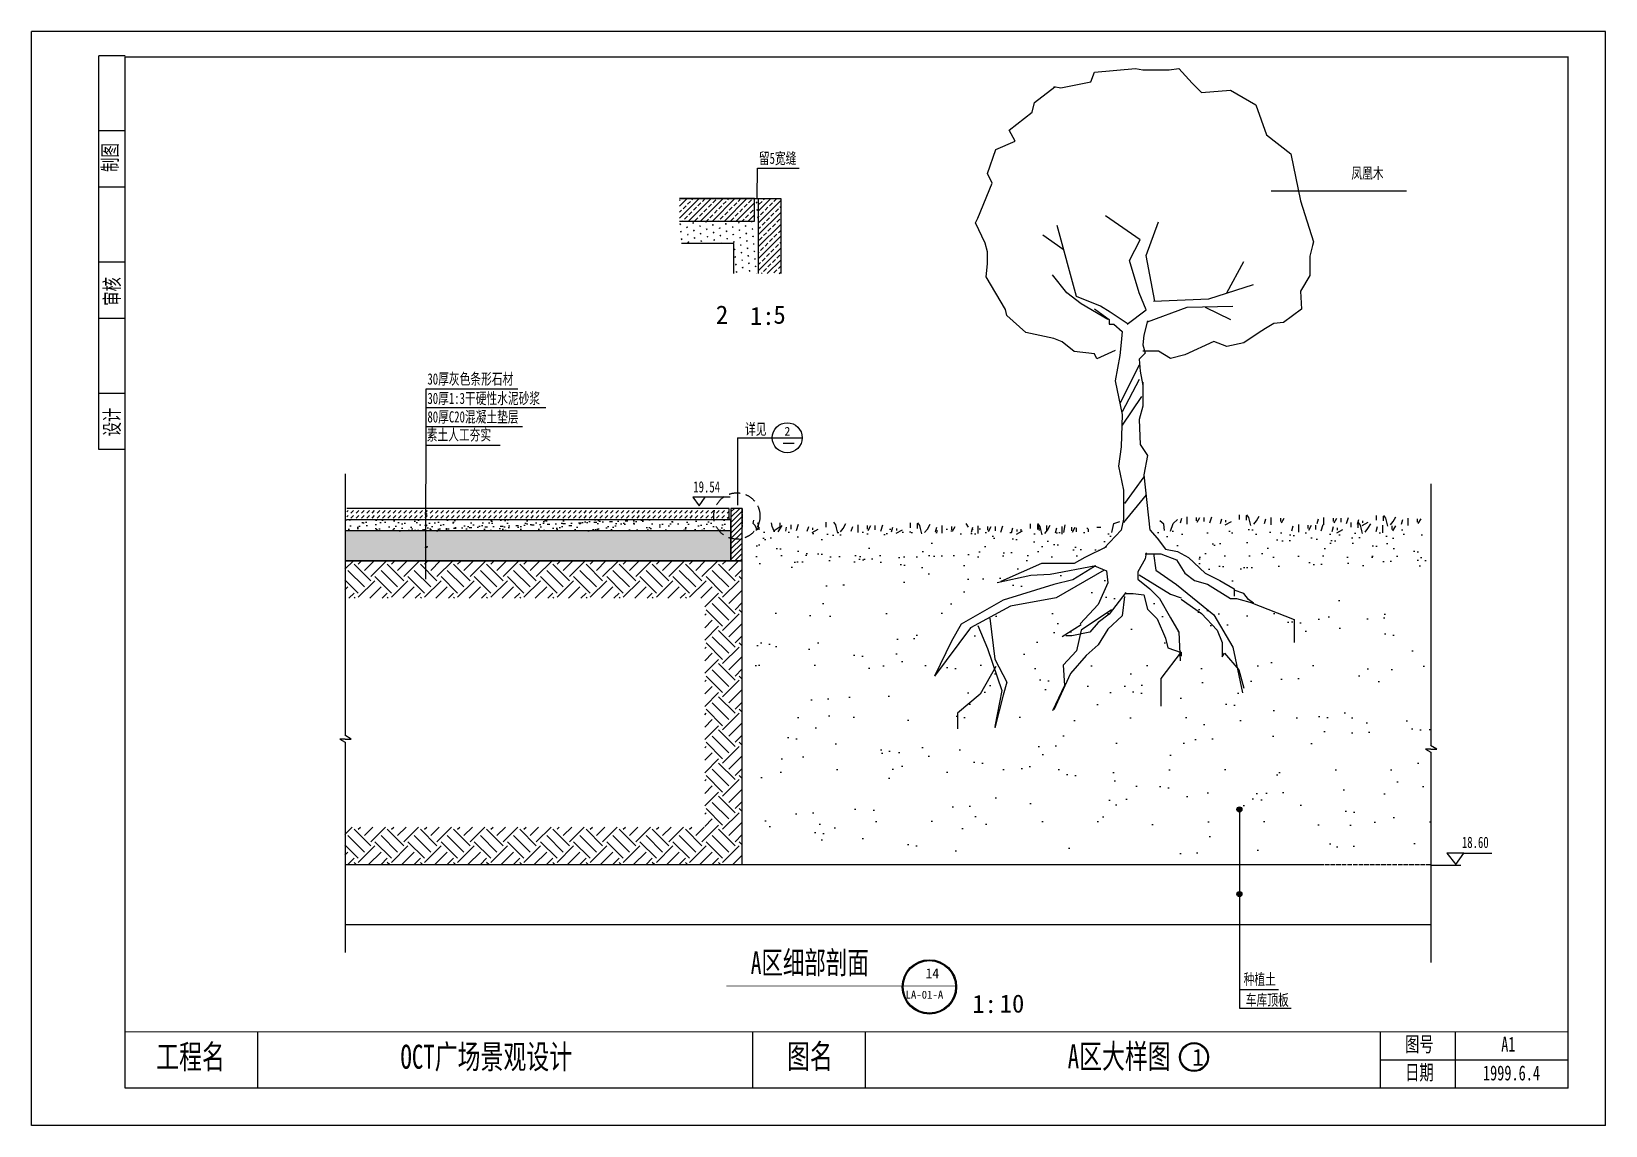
# Model space of a CAD drawing. Extents: x -4529 to -329, y -1110 to 1807.
import ezdxf

# ---------------------------------------------------------------- set-up
doc = ezdxf.new("R2010")
doc.units = 0
doc.header["$MEASUREMENT"] = 0
doc.linetypes.add('ACAD_ISO02W100', pattern=[15, 12, -3])
doc.linetypes.add('DASHED', pattern=[0.75, 0.5, -0.25])
doc.layers.get('0').update_dxf_attribs({"color": 40, "linetype": 'CONTINUOUS'})
for name, color, linetype in [('HATCH', 142, 'CONTINUOUS'), ('LEVEL', 2, 'CONTINUOUS'), ('STAIR', 140, 'CONTINUOUS'), ('TEXT', 41, 'CONTINUOUS'), ('TK', 1, 'CONTINUOUS'), ('TREE', 3, 'CONTINUOUS')]:
    doc.layers.add(name, color=color, linetype=linetype)
doc.styles.get("Standard").update_dxf_attribs({"font": 'simkai.ttf'})
doc.styles.add('STYLE1', font='simsun.ttf', dxfattribs={"width": 0.7})
doc.styles.add('XREF1$0$STYLE3', font='simsun.ttf', dxfattribs={"width": 0.7})
pattern_1 = [(45, (-3983.728, -65.516), (-15.9099, 15.9099), []), (45, (-3967.818, -65.516), (-15.9099, 15.9099), [11.25, -5.625])]

# ---------------------------------------------------------------- blocks, each defined once
blk = doc.blocks.new('A$C238B2765')
at = {"layer": 'TEXT', "linetype": 'CONTINUOUS'}
h = blk.add_hatch(color=256, dxfattribs=at)
edge = h.paths.add_edge_path()
edge.add_arc((145, 145), 145, 90, 450)
edge = h.paths.add_edge_path(flags=16)
edge.add_arc((145, 145), 140, 90, 450)
blk.add_text('2', height=184, rotation=90, dxfattribs=at).set_placement((235, 79))

msp = doc.modelspace()

# ---------------------------------------------------------------- hatches: boundary and pattern name
h = msp.add_hatch()
h.set_pattern_fill('ANSI31', color=256, scale=80, style=0)
h.set_pattern_definition([(45, (-3692.567, -574.288), (-7.07107, 7.07107), [])])
h.paths.add_polyline_path([(-2662.6, 395.7), (-2632.6, 395.7), (-2632.6, 535.7), (-2662.6, 535.7)])
at = {"layer": 'HATCH'}
h = msp.add_hatch(dxfattribs=at)
h.set_pattern_fill('ANSI33', color=256, scale=90, style=0)
h.set_pattern_definition(pattern_1)
h.paths.add_polyline_path([(-2599.7, 1361.7), (-2799.7, 1361.7), (-2799.7, 1301.7), (-2599.7, 1301.7)])
h = msp.add_hatch(dxfattribs=at)
h.set_pattern_fill('SWAMP', color=256, scale=20, angle=35, style=0)
h.set_pattern_definition([(35, (-3983.728, -65.516), (-1.74311, 19.9239), [2.5, -17.5]), (125, (-3982.704, -64.799), (-18.126156, 8.452365), [1.25, -33.39102]), (125, (-3982.448, -64.62), (-18.126156, 8.452365), [1, -33.64102]), (125, (-3982.96, -64.978), (-18.126156, 8.452365), [1, -33.64102]), (95, (-3982.192, -64.44), (-18.12616, 8.45237), [0.8, -19.2]), (155, (-3983.216, -65.158), (-16.38304, -11.47153), [0.8, -19.2])])
h.paths.add_polyline_path([(-2589.7, 1361.7), (-2599.7, 1361.7), (-2599.7, 1301.7), (-2799.7, 1301.7), (-2794.7, 1241.7), (-2654.7, 1241.7), (-2654.7, 1161.7), (-2589.7, 1161.7)])
h = msp.add_hatch(dxfattribs=at)
h.set_pattern_fill('ANSI33', color=256, scale=90, style=0)
h.set_pattern_definition(pattern_1)
h.paths.add_polyline_path([(-2529.7, 1361.7), (-2589.7, 1361.7), (-2589.7, 1161.7), (-2529.7, 1161.7)])
h = msp.add_hatch(dxfattribs=at)
h.set_pattern_fill('AR-SAND', color=256, scale=15, angle=45, style=0)
h.paths.add_polyline_path([(-2662.6, 505.7), (-3687.6, 505.7), (-3692.6, 505.7), (-3692.6, 475.7), (-2692.6, 475.7), (-2662.6, 475.7)])
h = msp.add_hatch(dxfattribs=at)
h.set_pattern_fill('DASH', color=256, scale=80, angle=45, style=0)
h.paths.add_polyline_path([(-2667.6, 535.7), (-3687.6, 535.7), (-3687.6, 505.7), (-2667.6, 505.7)])
h = msp.add_hatch(dxfattribs=at)
h.set_pattern_fill('AR-CONC', color=256, scale=6, style=0)
h.set_pattern_definition([(50, (-3692.567, -574.288), (43.0356, -3.7651), [4.5, -49.5]), (355, (-3692.567, -574.288), (-8.3251, 45.1315), [3.6, -39.6]), (100.4514, (-3688.98, -574.6), (34.7106, 41.3664), [3.8244, -42.0685]), (46.184, (-3692.567, -562.29), (64.0345, -9.9311), [6.75, -74.25]), (96.6356, (-3687.23, -563.115), (56.0798, 58.447), [5.7366, -63.1028]), (351.184, (-3692.567, -562.29), (56.0797, 58.447), [5.4, -59.4]), (21, (-3686.567, -565.288), (35.8144, -24.1571), [4.5, -49.5]), (326, (-3686.567, -565.288), (14.5989, 43.509), [3.6, -39.6]), (71.4514, (-3683.582, -567.3), (50.4134, 19.3518), [3.8244, -42.0685]), (37.5, (-3692.567, -574.288), (0.72959, 19.97363), [0, -39.12, 0, -40.2, 0, -39.75]), (7.5, (-3692.567, -574.288), (15.78417, 23.6647), [0, -22.92, 0, -38.22, 0, -15.15]), (327.5, (-3705.947, -574.288), (32.02935, -1.3533), [0, -15, 0, -46.8, 0, -62.1]), (317.5, (-3711.947, -574.288), (34.99117, 6.0063), [0, -19.5, 0, -31.08, 0, -44.1])])
h.paths.add_polyline_path([(-2662.6, 475.7), (-2692.6, 475.7), (-3692.6, 475.7), (-3692.6, 395.7), (-2662.6, 395.7)])
at = {"layer": 'STAIR'}
h = msp.add_hatch(dxfattribs=at)
h.set_pattern_fill('EARTH', color=256, scale=250, angle=45, style=0)
h.paths.add_polyline_path([(-2632.6, 395.7), (-2662.6, 395.7), (-3692.6, 395.7), (-3692.6, 295.7), (-2732.6, 295.7), (-2732.6, -314.3), (-3692.6, -314.3), (-3692.6, -414.3), (-2632.6, -414.3)])
at = {"layer": 'TEXT'}
h = msp.add_hatch(color=256, dxfattribs=at)
h.paths.add_polyline_path([(-3474.9, 520.7, 0.428383), (-3476.6, 522.4), (-3476.6, 519.1, 0.428383)])
h.paths.add_polyline_path([(-3474.9, 490.1, 0.428383), (-3476.6, 491.8), (-3476.6, 488.5, 0.428383)])
h.paths.add_polyline_path([(-3476.6, 491.8, 0.400184), (-3478.2, 490.1, 0.400184), (-3476.6, 488.5)])
h.paths.add_polyline_path([(-3476.6, 522.4, 0.400184), (-3478.2, 520.7, 0.400184), (-3476.6, 519.1)])
h.paths.add_polyline_path([(-3478.2, 431.5, 1), (-3475.5, 431.5, 1)])
msp.add_hatch(color=256, dxfattribs=at).paths.add_polyline_path([(-1312.6, -267.4, 1), (-1299, -267.4, 1)])
h = msp.add_hatch(color=256, dxfattribs=at)
h.paths.add_polyline_path([(-1305.6, -500, 0.403009), (-1299, -493.2, 0.403009), (-1305.6, -486.4)])
h.paths.add_polyline_path([(-1305.6, -486.4, 0.425507), (-1312.6, -493.2, 0.425507), (-1305.6, -500)])
at = {"layer": 'TEXT', "linetype": 'CONTINUOUS'}
h = msp.add_hatch(color=256, dxfattribs=at)
edge = h.paths.add_edge_path()
edge.add_arc((-2133.1, -740.6), 72.5, 0, 360)
edge = h.paths.add_edge_path(flags=16)
edge.add_arc((-2133.1, -740.6), 70, 0, 360)
at = {"layer": 'TK', "linetype": 'CONTINUOUS'}
h = msp.add_hatch(color=256, dxfattribs=at)
edge = h.paths.add_edge_path(flags=16)
edge.add_arc((-1426.9, -927.8), 36.2, 0, 360)
edge = h.paths.add_edge_path()
edge.add_arc((-1426.9, -927.8), 38.6, 0, 360)
at = {"layer": 'TREE'}
h = msp.add_hatch(dxfattribs=at)
h.set_pattern_fill('AR-SAND', color=256, scale=40, angle=35, style=0)
h.set_pattern_definition([(72.5, (-3692.567, -574.29), (-46.2713, 61.6892), [0, -60.8, 0, -68, 0, -65]), (42.5, (-3692.57, -574.29), (-6.76, 133.0748), [0, -32.8, 0, -54.8, 0, -21]), (2.5, (-3732.87, -602.51), (101.9084, 71.6334), [0, -20, 0, -72, 0, -94]), (352.5, (-3732.87, -602.51), (78.3624, 97.7277), [0, -10, 0, -47.2, 0, -54])])
h.paths.add_polyline_path([(-806.7, 481.7), (-1545.1, 481.7), (-1544.7, 478.3), (-1525.4, 455.8), (-1502.9, 427), (-1470.8, 420.6), (-1441.9, 404.5), (-1407.2, 372.3), (-806.7, 372.3)])
h.paths.add_polyline_path([(-1718, 404.5), (-1666, 430.5), (-1621.7, 477.9), (-1620.9, 481.7), (-2608.3, 481.7), (-2608.3, 372.3), (-1870.4, 372.3), (-1833.6, 388.5), (-1746.9, 388.5)])
at = {"layer": 'TREE', "linetype": 'CONTINUOUS'}
h = msp.add_hatch(dxfattribs=at)
h.set_pattern_fill('AR-SAND', color=256, scale=90, angle=35, style=0)
h.set_pattern_definition([(72.5, (-3692.57, -574.29), (-104.1104, 138.801), [0, -136.8, 0, -153, 0, -146.25]), (42.5, (-3692.57, -574.29), (-15.21, 299.418), [0, -73.8, 0, -123.3, 0, -47.25]), (2.5, (-3783.25, -637.78), (229.294, 161.175), [0, -45, 0, -162, 0, -211.5]), (352.5, (-3783.25, -637.78), (176.315, 219.887), [0, -22.5, 0, -106.2, 0, -121.5])])
h.paths.add_polyline_path([(-790.3, 361.3), (-1394, 361.3), (-1358.4, 343.6), (-1319.9, 321.1), (-1319.9, 317.9), (-1294.2, 308.3), (-1281.4, 292.2), (-1268.5, 282.6), (-1313.5, 295.4), (-1329.6, 295.4), (-1390.6, 333.9), (-1425.9, 343.6), (-1449.6, 361.3), (-1576.8, 361.3), (-1576.8, 346.8), (-1544.7, 321.1), (-1519, 295.4), (-1490.1, 244.1), (-1467.6, 205.6), (-1465.4, 152.6), (-1462.1, 151.4), (-1461.2, 152.7), (-1461.2, 151.1), (-1462.1, 151.4), (-1465.2, 147.5), (-1467.6, 205.6), (-1490.1, 244.1), (-1519, 295.4), (-1544.7, 321.1), (-1576.8, 346.8), (-1576.8, 361.3), (-1683.2, 361.3), (-1795.1, 297), (-1917.1, 274.6), (-2023, 216.8), (-2119.4, 88.5), (-2074.4, 181.5), (-2048.7, 226.5), (-1936.4, 290.6), (-1801.5, 332.3), (-1750.1, 345.1), (-1723.6, 361.3), (-2613.8, 361.3), (-2613.8, -388.3), (-790.3, -388.3)])

# ---------------------------------------------------------------- linework, layer by layer
for p, q in [((-2599.7, 1361.7), (-2799.7, 1361.7)), ((-2799.7, 1361.7), (-2589.7, 1361.7)), ((-2599.7, 1301.7), (-2599.7, 1361.7)), ((-2589.7, 1361.7), (-2589.7, 1161.7)), ((-2589.7, 1361.7), (-2529.7, 1361.7)), ((-2529.7, 1361.7), (-2529.7, 1161.7)), ((-2799.7, 1301.7), (-2599.7, 1301.7)), ((-2654.7, 1241.7), (-2794.7, 1241.7)), ((-2654.7, 1161.7), (-2654.7, 1241.7)), ((-2667.6, 535.7), (-3687.6, 535.7)), ((-3687.6, 505.7), (-2662.6, 505.7)), ((-2667.6, 505.7), (-2667.6, 535.7)), ((-2662.6, 505.7), (-2667.6, 505.7)), ((-2632.6, 535.7), (-2662.6, 535.7)), ((-2662.6, 535.7), (-2662.6, 395.7)), ((-2662.6, 395.7), (-2662.6, 505.7)), ((-2632.6, 395.7), (-2632.6, 535.7)), ((-2692.6, 475.7), (-3692.6, 475.7)), ((-2662.6, 475.7), (-2692.6, 475.7)), ((-2662.6, 395.7), (-2662.6, 475.7)), ((-2632.6, 395.7), (-3692.6, 395.7)), ((-3692.6, 395.7), (-2662.6, 395.7)), ((-3692.6, 395.7), (-2662.6, 395.7)), ((-2662.6, 395.7), (-2632.6, 395.7)), ((-2632.6, -414.3), (-2632.6, 395.7)), ((-3692.6, -414.3), (-1092.6, -414.3)), ((-3692.6, -414.3), (-2632.6, -414.3)), ((-3692.6, -574.3), (-795, -574.3))]:
    msp.add_line(p, q)
at = {"color": 40, "linetype": 'BYBLOCK'}
for p, q in [((-2645.4, 723.9), (-2645.4, 544)), ((-2645.4, 723.9), (-2472.5, 723.9)), ((-792.4, -415.8), (-715.3, -415.8)), ((-707.5, -384.3), (-632.1, -384.3))]:
    msp.add_line(p, q, dxfattribs=at)
at = {"linetype": 'ACAD_ISO02W100'}
for p, q in [((-2632.6, 535.7), (-2632.6, 485.7)), ((-2632.6, 535.7), (-2632.6, 485.7)), ((-1092.6, -414.3), (-793.3, -414.3))]:
    msp.add_line(p, q, dxfattribs=at)
at = {"color": 40, "linetype": 'BYBLOCK'}
msp.add_lwpolyline([(-707.5, -384.3), (-752.3, -384.3), (-728.7, -414.1)], close=True, dxfattribs=at)
at = {"layer": 'LEVEL'}
msp.add_line((-2523.6, 709.9), (-2494.1, 709.9), dxfattribs=at)
at = {"layer": 'LEVEL', "linetype": 'DASHED', "ltscale": 60}
msp.add_circle((-2646.8, 515.3), 61.7, dxfattribs=at)
at = {"layer": 'STAIR', "linetype": 'CONTINUOUS'}
for p, q in [((-3692.3, 627.7), (-3692.3, -70.1)), ((-795, 600.9), (-795, -96.9)), ((-3706.6, -79.5), (-3692.3, -87.6)), ((-3692.3, -79.5), (-3706.6, -79.5)), ((-3676, -79.5), (-3693.1, -69.6)), ((-3692.3, -79.5), (-3676, -79.5)), ((-3692.3, -87.6), (-3692.3, -648.5)), ((-809.3, -106.3), (-795, -114.4)), ((-795, -106.3), (-809.3, -106.3)), ((-778.7, -106.3), (-795.8, -96.4)), ((-795, -106.3), (-778.7, -106.3)), ((-795, -114.4), (-795, -675.3))]:
    msp.add_line(p, q, dxfattribs=at)
at = {"layer": 'TEXT', "linetype": 'CONTINUOUS'}
for p, q in [((-2592.7, 1364.1), (-2591.8, 1442.9)), ((-2591.8, 1442.9), (-2480.8, 1442.9)), ((-3477, 346.6), (-3476.2, 854.4)), ((-3476.2, 854.4), (-3231.6, 854.4)), ((-3476.2, 804.4), (-3156.7, 804.4)), ((-3476, 754.4), (-3218.9, 754.4)), ((-3476, 704.4), (-3278.3, 704.4))]:
    msp.add_line(p, q, dxfattribs=at)
at = {"layer": 'TEXT'}
for p, q in [((-1220.9, 1382.4), (-860.4, 1382.4)), ((-2664.9, 565.5), (-2764.7, 565.5)), ((-2764.7, 565.5), (-2747.5, 542)), ((-2747.5, 542), (-2731.4, 565.5)), ((-1305.6, -270.4), (-1305.6, -797.5)), ((-1305.6, -747.5), (-1201.5, -747.5)), ((-1305.6, -797.5), (-1168.1, -797.5))]:
    msp.add_line(p, q, dxfattribs=at)
at = {"layer": 'TEXT', "linetype": 'CONTINUOUS', "const_width": 2.5}
msp.add_lwpolyline([(-2675, -738.3), (-2063.1, -738.3)], dxfattribs=at)
at = {"layer": 'TEXT', "linetype": 'CONTINUOUS'}
for centre, radius in [((-2512.5, 724), 40), ((-2133.1, -740.6), 72.5), ((-2133.1, -740.6), 70)]:
    msp.add_circle(centre, radius, dxfattribs=at)
at = {"layer": 'TEXT'}
for centre, radius in [((-3476.5, 520.7), 1.65), ((-3476.5, 490.1), 1.65), ((-3476.8, 431.5), 1.32), ((-1305.8, -267.4), 6.8), ((-1305.8, -493.2), 6.8)]:
    msp.add_circle(centre, radius, dxfattribs=at)
for p in [(-3476.6, 433.3), (-3473.3, 433.3)]:
    msp.add_point(p, dxfattribs=at)
at = {"layer": 'TK', "linetype": 'CONTINUOUS'}
for p, q in [((-4529, -1110.3), (-4529, 1807.5)), ((-329, 1807.5), (-4529, 1807.5)), ((-329, -1110.3), (-329, 1807.5)), ((-4349, 692.4), (-4349, 1742.4)), ((-4279.1, 1742.4), (-4349, 1742.4)), ((-4279, -1010.3), (-4279, 1739.7)), ((-4279, 1739.7), (-429, 1739.7)), ((-429, -1010.3), (-429, 1739.7)), ((-4279.1, 1542.4), (-4349, 1542.4)), ((-4279.1, 1392.4), (-4349, 1392.4)), ((-4279.1, 1192.4), (-4349, 1192.4)), ((-4279.1, 1042.4), (-4349, 1042.4)), ((-4279.1, 842.4), (-4349, 842.4)), ((-4279.1, 692.4), (-4349, 692.4)), ((-3926, -860.3), (-3926, -1010.3)), ((-2604, -1010.3), (-2604, -860.3)), ((-2304, -1010.3), (-2304, -860.3)), ((-929, -1010.3), (-929, -860.3)), ((-729, -1010.3), (-729, -860.3)), ((-929, -935.3), (-429, -935.3)), ((-429, -1010.3), (-4279, -1010.3)), ((-329, -1110.3), (-4529, -1110.3))]:
    msp.add_line(p, q, dxfattribs=at)
at = {"layer": 'TK', "linetype": 'CONTINUOUS', "const_width": 2.5}
for points in [[(-4279, 1739.7), (-4279, -1010.3), (-429, -1010.3), (-429, 1739.7), (-4279, 1739.7)], [(-4279, -860.3), (-429, -860.3)]]:
    msp.add_lwpolyline(points, dxfattribs=at)
at = {"layer": 'TK', "linetype": 'CONTINUOUS'}
for radius in [38.6, 36.2]:
    msp.add_circle((-1426.9, -927.8), radius, dxfattribs=at)
at = {"layer": 'TREE'}
for p, q in [((-1702, 1673.3), (-1692.3, 1699)), ((-1692.3, 1699), (-1583.2, 1708.6)), ((-1583.2, 1708.6), (-1563.9, 1705.4)), ((-1563.9, 1705.4), (-1493.3, 1705.4)), ((-1493.3, 1705.4), (-1467.6, 1708.6)), ((-1467.6, 1708.6), (-1432.3, 1670.1)), ((-1852.9, 1617.8), (-1798.3, 1659.5)), ((-1801.5, 1660.5), (-1782.2, 1657.2)), ((-1782.2, 1657.2), (-1702, 1673.3)), ((-1432.3, 1670.1), (-1406.6, 1644.4)), ((-1406.6, 1644.4), (-1329.5, 1650.8)), ((-1329.5, 1650.8), (-1262.1, 1612.3)), ((-1859.3, 1592.2), (-1852.9, 1617.8)), ((-1262.1, 1612.3), (-1233.2, 1532.1)), ((-1920.3, 1544.1), (-1859.3, 1592.2)), ((-1955.6, 1492.7), (-1904.2, 1515.2)), ((-1904.2, 1515.2), (-1920.3, 1544.1)), ((-1233.2, 1532.1), (-1169, 1480.8)), ((-1978.1, 1428.6), (-1955.6, 1492.7)), ((-1169, 1480.8), (-1143.3, 1355.7)), ((-1965.2, 1402.9), (-1978.1, 1428.6)), ((-2003.8, 1309.9), (-1965.2, 1402.9)), ((-1143.3, 1355.7), (-1108, 1246.6)), ((-2010.2, 1297), (-2003.8, 1309.9)), ((-1570.3, 1251.4), (-1663.5, 1315.6)), ((-1984.5, 1242.5), (-2010.2, 1297)), ((-1775.8, 1225.7), (-1830.4, 1264.2)), ((-1740.5, 1100.6), (-1791.9, 1289.9)), ((-1554.3, 1209.7), (-1522.2, 1299.5)), ((-1978.1, 1220.1), (-1984.5, 1242.5)), ((-1978.1, 1188), (-1978.1, 1220.1)), ((-1599.2, 1196.9), (-1570.3, 1251.4)), ((-1111.2, 1237), (-1117.6, 1208.1)), ((-1108, 1246.6), (-1111.2, 1237)), ((-1981.3, 1152.7), (-1978.1, 1188)), ((-1573.6, 1110.3), (-1599.2, 1196.9)), ((-1531.8, 1087.8), (-1554.3, 1209.7)), ((-1339.2, 1110.3), (-1294.2, 1193.7)), ((-1117.6, 1208.1), (-1117.6, 1156.8)), ((-1929.9, 1066.1), (-1981.3, 1152.7)), ((-1766.2, 1110.3), (-1804.7, 1158.4)), ((-1117.6, 1156.8), (-1143.3, 1115.1)), ((-1727.7, 1081.4), (-1766.2, 1110.3)), ((-1676.3, 1075), (-1740.5, 1100.6)), ((-1554.3, 1065.3), (-1573.6, 1110.3)), ((-1535, 1087.8), (-1387.3, 1094.2)), ((-1387.3, 1094.2), (-1268.5, 1132.7)), ((-1143.3, 1115.1), (-1140.1, 1067)), ((-1926.7, 1050), (-1929.9, 1066.1)), ((-1875.4, 1005.1), (-1926.7, 1050)), ((-1657, 1039.7), (-1727.7, 1081.4)), ((-1692.3, 1068.2), (-1653.8, 1039.3)), ((-1650.6, 1058.9), (-1676.3, 1075)), ((-1602.5, 1026.8), (-1650.6, 1058.9)), ((-1605.7, 1026.8), (-1554.3, 1065.3)), ((-1551.1, 1033.3), (-1445.1, 1071.8)), ((-1445.1, 1071.8), (-1323.1, 1075)), ((-1397, 1071.8), (-1329.6, 1039.7)), ((-1140.1, 1067), (-1188.3, 1031.7)), ((-1653.8, 1039.3), (-1653.8, 1026.5)), ((-1653.8, 1026.5), (-1641, 1026.5)), ((-1641, 1026.5), (-1618.5, 1007.2)), ((-1551.1, 1036.1), (-1560.7, 997.6)), ((-1236.4, 1015.7), (-1255.7, 1002.8)), ((-1214, 1028.5), (-1236.4, 1015.7)), ((-1188.3, 1031.7), (-1214, 1028.5)), ((-1801.5, 989.1), (-1875.4, 1005.1)), ((-1779, 979.5), (-1801.5, 989.1)), ((-1746.9, 953.8), (-1779, 979.5)), ((-1621.7, 978.4), (-1624.9, 943.1)), ((-1618.5, 1007.2), (-1621.7, 978.4)), ((-1560.7, 997.6), (-1563.9, 971.9)), ((-1563.9, 971.9), (-1557.5, 949.5)), ((-1374.5, 980.4), (-1451.5, 945.1)), ((-1339.2, 967.5), (-1374.5, 980.4)), ((-1294.2, 977.2), (-1339.2, 967.5)), ((-1255.7, 1002.8), (-1294.2, 977.2)), ((-1692.3, 947.4), (-1746.9, 953.8)), ((-1685.9, 934.6), (-1692.3, 947.4)), ((-1637.8, 957), (-1685.9, 934.6)), ((-1624.9, 943.1), (-1637.8, 875.7)), ((-1557.5, 949.5), (-1573.6, 933.4)), ((-1573.6, 933.4), (-1570.3, 901.4)), ((-1547.9, 954.7), (-1563.9, 954.7)), ((-1522.2, 954.7), (-1547.9, 954.7)), ((-1490.1, 935.5), (-1522.2, 954.7)), ((-1451.5, 945.1), (-1490.1, 935.5)), ((-1573.6, 917.8), (-1624.9, 815.1)), ((-1570.3, 901.4), (-1563.9, 862.9)), ((-1637.8, 875.7), (-1618.5, 785.9)), ((-1573.6, 879.3), (-1618.5, 792.7)), ((-1563.9, 872.5), (-1563.9, 862.9)), ((-1563.9, 862.9), (-1563.9, 808.3)), ((-1567.1, 834.4), (-1618.5, 757.4)), ((-1563.9, 808.3), (-1573.6, 773)), ((-1618.5, 785.9), (-1621.7, 699.3)), ((-1573.6, 773), (-1570.3, 705.7)), ((-1621.7, 699.3), (-1628.1, 647.9)), ((-1570.3, 705.7), (-1551.1, 676.8)), ((-1551.1, 676.8), (-1560.7, 625.5)), ((-1628.1, 647.9), (-1615.3, 583.8)), ((-1560.7, 619.4), (-1612.1, 548.9)), ((-1560.7, 625.5), (-1544.7, 477.9)), ((-1615.3, 583.8), (-1615.3, 506.8)), ((-1554.3, 571.3), (-1615.3, 497.5)), ((-1615.3, 506.8), (-1621.7, 477.9)), ((-1482.3, 494.9), (-1471.5, 505.7)), ((-1463.5, 496.8), (-1459.9, 509.5)), ((-1445.4, 493.2), (-1445.4, 513.1)), ((-1420.2, 502.2), (-1420.2, 511.3)), ((-1418.4, 498.6), (-1411.1, 511.3)), ((-1399.6, 500.5), (-1399.6, 511.3)), ((-1385.2, 496.9), (-1379.7, 513.1)), ((-1356.3, 495.1), (-1352.7, 507.7)), ((-1341.8, 498.7), (-1341.8, 504.1)), ((-1305.7, 505.9), (-1305.7, 518.5)), ((-1286.6, 504.1), (-1286.6, 516.7)), ((-1280.5, 511.3), (-1285.9, 518.5)), ((-1278.7, 504.1), (-1280.5, 511.3)), ((-1276.8, 496.9), (-1278.7, 504.1)), ((-1260.6, 502.3), (-1253.4, 514.9)), ((-1238.9, 495.1), (-1235.3, 507.7)), ((-1220.9, 491.5), (-1220.9, 511.3)), ((-1195.6, 500.5), (-1195.6, 509.5)), ((-1193.8, 496.9), (-1186.6, 509.5)), ((-1098.2, 495), (-1094.6, 507.6)), ((-1080.2, 491.4), (-1080.2, 511.2)), ((-1054.9, 500.4), (-1054.9, 509.4)), ((-1053.1, 496.8), (-1045.9, 509.4)), ((-1034.3, 498.6), (-1034.3, 509.4)), ((-1019.9, 495), (-1014.5, 511.2)), ((-991, 493.2), (-987.4, 505.8)), ((-940.5, 504), (-940.5, 516.6)), ((-921.3, 502.2), (-921.3, 514.8)), ((-915.2, 509.4), (-920.6, 516.6)), ((-913.4, 502.2), (-915.2, 509.4)), ((-895.3, 500.4), (-888.1, 513)), ((-873.7, 493.2), (-870.1, 505.8)), ((-855.6, 489.6), (-855.6, 509.4)), ((-830.4, 498.6), (-830.4, 507.6)), ((-828.6, 495), (-821.3, 507.6)), ((-2603.2, 494.9), (-2601.4, 503.9)), ((-2597.8, 489.5), (-2603.2, 494.9)), ((-2594.1, 482.2), (-2597.8, 489.5)), ((-2594.1, 476.8), (-2594.1, 482.2)), ((-2592.3, 478.6), (-2588.7, 484)), ((-2588.7, 491.3), (-2590.5, 496.7)), ((-2588.7, 484), (-2588.7, 491.3)), ((-2586.9, 478.6), (-2586.9, 485.9)), ((-2552.6, 487.7), (-2554.4, 496.7)), ((-2547.2, 475), (-2552.6, 487.7)), ((-2547.2, 476.8), (-2531, 487.7)), ((-2536.4, 473.2), (-2525.5, 489.5)), ((-2531, 487.7), (-2531, 496.7)), ((-2516.5, 475), (-2514.7, 485.9)), ((-2502.1, 480.4), (-2502.1, 491.3)), ((-2487.6, 476.8), (-2482.2, 493.1)), ((-2458.8, 475), (-2455.2, 487.7)), ((-2446.1, 471.4), (-2429.9, 480.4)), ((-2444.3, 478.6), (-2444.3, 484)), ((-2408.2, 485.9), (-2408.2, 498.5)), ((-2382.9, 491.3), (-2388.4, 498.5)), ((-2381.1, 484), (-2382.9, 491.3)), ((-2379.3, 476.8), (-2381.1, 484)), ((-2377.5, 469.6), (-2379.3, 476.8)), ((-2370.3, 473.2), (-2363.1, 482.2)), ((-2363.1, 482.2), (-2355.9, 494.9)), ((-2341.4, 475), (-2337.8, 487.7)), ((-2323.4, 471.4), (-2323.4, 491.3)), ((-2298.1, 480.4), (-2298.1, 489.5)), ((-2296.3, 476.8), (-2289.1, 489.5)), ((-2277.5, 478.7), (-2277.5, 489.5)), ((-2263.1, 475.1), (-2257.7, 491.3)), ((-2234.2, 473.3), (-2230.6, 485.9)), ((-2221.6, 469.7), (-2205.3, 478.7)), ((-2219.8, 476.9), (-2219.8, 482.3)), ((-2183.7, 484.1), (-2183.7, 496.7)), ((-2164.5, 482.2), (-2164.5, 494.9)), ((-2158.4, 489.5), (-2163.8, 496.7)), ((-2156.6, 482.3), (-2158.4, 489.5)), ((-2154.8, 475.1), (-2156.6, 482.3)), ((-2153, 467.9), (-2154.8, 475.1)), ((-2145.8, 471.5), (-2138.5, 480.5)), ((-2138.5, 480.5), (-2131.3, 493.1)), ((-2116.9, 473.3), (-2113.3, 485.9)), ((-2098.8, 469.7), (-2098.8, 489.5)), ((-2073.6, 478.7), (-2073.6, 487.7)), ((-2071.7, 475.1), (-2064.5, 487.7)), ((-2029.1, 485.9), (-2034.6, 494.9)), ((-2021, 472.5), (-2017.4, 485.1)), ((-2002.9, 468.9), (-2002.9, 488.7)), ((-1977.6, 477.9), (-1977.6, 486.9)), ((-1975.8, 474.3), (-1968.6, 486.9)), ((-1957.1, 476.1), (-1957.1, 487)), ((-1942.6, 472.5), (-1937.2, 488.8)), ((-1913.7, 470.7), (-1910.1, 483.4)), ((-1901.1, 467.1), (-1884.9, 476.1)), ((-1899.3, 474.3), (-1899.3, 479.7)), ((-1888.4, 473.2), (-1888.4, 480.4)), ((-1863.2, 481.6), (-1863.2, 494.2)), ((-1844.1, 479.7), (-1844.1, 492.3)), ((-1837.9, 487), (-1843.3, 494.2)), ((-1839.6, 476.8), (-1843.2, 494.9)), ((-1836.1, 479.7), (-1837.9, 487)), ((-1834.3, 472.5), (-1836.1, 479.7)), ((-1832.5, 465.3), (-1834.3, 472.5)), ((-1825.3, 468.9), (-1818.1, 477.9)), ((-1819.8, 476.8), (-1819.8, 489.5)), ((-1818.1, 477.9), (-1810.9, 490.6)), ((-1796.4, 470.7), (-1792.8, 483.4)), ((-1778.4, 467.1), (-1778.4, 487)), ((-1774.6, 471.4), (-1771, 491.3)), ((-1753.1, 476.1), (-1753.1, 485.2)), ((-1751.3, 472.5), (-1744.1, 485.2)), ((-1740.3, 473.2), (-1740.3, 484)), ((-1713.3, 484), (-1709.6, 480.4)), ((-1709.6, 480.4), (-1709.6, 473.2)), ((-1686.2, 485.9), (-1675.4, 485.9)), ((-1621.7, 477.9), (-1666.7, 429.8)), ((-1646.5, 471.4), (-1641.1, 494.9)), ((-1641.1, 494.9), (-1624.8, 500.3)), ((-1544.7, 478.3), (-1525.4, 455.8)), ((-1507.6, 493.1), (-1518.4, 502.1)), ((-1505.8, 476.8), (-1507.6, 493.1)), ((-1489.6, 475), (-1482.3, 494.9)), ((-1343.6, 491.5), (-1327.4, 500.5)), ((-1275, 489.7), (-1276.8, 496.9)), ((-1267.8, 493.3), (-1260.6, 502.3)), ((-1165.8, 476.1), (-1162.1, 488.7)), ((-1147.7, 472.4), (-1147.7, 492.3)), ((-1122.4, 481.5), (-1122.4, 490.5)), ((-1120.6, 477.9), (-1113.4, 490.5)), ((-1101.8, 479.7), (-1101.8, 490.5)), ((-1087.4, 476.1), (-1082, 492.3)), ((-1058.5, 474.3), (-1054.9, 486.9)), ((-1045.9, 470.7), (-1029.6, 479.7)), ((-1044.1, 477.9), (-1044.1, 483.3)), ((-1008, 485.1), (-1008, 497.7)), ((-988.9, 483.3), (-988.9, 495.9)), ((-982.7, 490.5), (-988.1, 497.7)), ((-980.9, 483.3), (-982.7, 490.5)), ((-979.1, 476.1), (-980.9, 483.3)), ((-977.3, 468.9), (-979.1, 476.1)), ((-978.4, 489.6), (-962.1, 498.6)), ((-976.6, 496.8), (-976.6, 502.2)), ((-970.1, 472.5), (-962.9, 481.5)), ((-962.9, 481.5), (-955.6, 494.1)), ((-941.2, 474.3), (-937.6, 486.9)), ((-923.1, 470.7), (-923.1, 490.5)), ((-911.6, 495), (-913.4, 502.2)), ((-909.8, 487.8), (-911.6, 495)), ((-902.6, 491.4), (-895.3, 500.4)), ((-897.9, 479.7), (-897.9, 488.7)), ((-896.1, 476.1), (-888.8, 488.7)), ((-1660.2, 433.4), (-1718, 404.5)), ((-1525.4, 455.8), (-1502.9, 427)), ((-1502.9, 427), (-1470.8, 420.6)), ((-1470.8, 420.6), (-1441.9, 404.5)), ((-1833.6, 388.5), (-1942.8, 340.4)), ((-1746.9, 388.5), (-1833.6, 388.5)), ((-1689.1, 382.1), (-1811.1, 359.6)), ((-1692.3, 380.4), (-1750.1, 345.1)), ((-1718, 404.5), (-1746.9, 388.5)), ((-1692.3, 382.1), (-1660.2, 369.2)), ((-1557.5, 401.3), (-1576.8, 366)), ((-1554.3, 417.3), (-1557.5, 401.3)), ((-1557.5, 414.1), (-1515.8, 414.1)), ((-1535, 415.7), (-1528.6, 370.8)), ((-1515.8, 414.1), (-1474, 398.1)), ((-1474, 398.1), (-1451.6, 362.8)), ((-1441.9, 404.5), (-1397, 362.8)), ((-1862.5, 356.4), (-1952.4, 337.1)), ((-1811.1, 359.6), (-1862.5, 356.4)), ((-1750.1, 345.1), (-1801.5, 332.3)), ((-1666.7, 370.8), (-1795.1, 297)), ((-1657, 337.1), (-1682.7, 279.4)), ((-1660.2, 369.2), (-1657, 337.1)), ((-1576.8, 366), (-1576.8, 346.8)), ((-1576.8, 346.8), (-1544.7, 321.1)), ((-1573.6, 358), (-1490.1, 306.7)), ((-1528.6, 370.8), (-1474, 332.3)), ((-1451.6, 362.8), (-1425.9, 343.6)), ((-1425.9, 343.6), (-1390.6, 333.9)), ((-1397, 362.8), (-1358.4, 343.6)), ((-1358.4, 343.6), (-1319.9, 321.1)), ((-1801.5, 332.3), (-1936.4, 290.6)), ((-1795.1, 297), (-1917.1, 274.6)), ((-1608.9, 311.5), (-1653.8, 253.7)), ((-1612.1, 300.2), (-1618.5, 248.9)), ((-1608.9, 308.3), (-1589.6, 308.3)), ((-1589.6, 308.3), (-1560.7, 305.1)), ((-1560.7, 305.1), (-1551.1, 266.6)), ((-1544.7, 321.1), (-1519, 295.4)), ((-1519, 295.4), (-1490.1, 244.1)), ((-1490.1, 306.7), (-1461.2, 297)), ((-1474, 332.3), (-1374.5, 252.1)), ((-1390.6, 333.9), (-1329.6, 295.4)), ((-1329.6, 295.4), (-1313.5, 295.4)), ((-1319.9, 321.1), (-1319.9, 301.9)), ((-1294.2, 308.3), (-1319.9, 317.9)), ((-1313.5, 295.4), (-1268.5, 282.6)), ((-1281.4, 292.2), (-1294.2, 308.3)), ((-1936.4, 290.6), (-2048.7, 226.5)), ((-1917.1, 274.6), (-2023, 216.8)), ((-1682.7, 279.4), (-1730.9, 228.1)), ((-1647.4, 264.9), (-1727.7, 210.4)), ((-1653.8, 253.7), (-1682.7, 231.3)), ((-1551.1, 266.6), (-1525.4, 240.9)), ((-1461.2, 293.8), (-1406.6, 255.3)), ((-1406.6, 255.3), (-1364.9, 210.4)), ((-1374.5, 252.1), (-1323.1, 165.5)), ((-1268.5, 282.6), (-1281.4, 292.2)), ((-1275, 284.2), (-1159.4, 239.3)), ((-2023, 216.8), (-2119.4, 88.5)), ((-2048.7, 226.5), (-2074.4, 181.5)), ((-2003.8, 223.2), (-1978.1, 162.3)), ((-1971.7, 242.5), (-1958.8, 133.4)), ((-1727.7, 224.9), (-1779, 192.8)), ((-1727.7, 210.4), (-1740.5, 155.9)), ((-1682.7, 231.3), (-1705.2, 205.6)), ((-1657, 213.6), (-1682.7, 171.9)), ((-1618.5, 248.9), (-1657, 213.6)), ((-1525.4, 240.9), (-1502.9, 189.6)), ((-1490.1, 244.1), (-1467.6, 205.6)), ((-1364.9, 210.4), (-1352, 178.3)), ((-1159.4, 239.3), (-1159.4, 178.3)), ((-2074.4, 181.5), (-2119.4, 88.5)), ((-1753.3, 196), (-1769.4, 196)), ((-1705.2, 205.6), (-1753.3, 196)), ((-1682.7, 171.9), (-1714.8, 143)), ((-1502.9, 189.6), (-1496.5, 163.9)), ((-1467.6, 205.6), (-1464.4, 128.6)), ((-1352, 178.3), (-1352, 139.8)), ((-1978.1, 162.3), (-1939.6, 50)), ((-1958.8, 133.4), (-1926.7, 72.5)), ((-1740.5, 155.9), (-1775.8, 117.4)), ((-1714.8, 143), (-1756.6, 94.9)), ((-1461.2, 152.7), (-1515.8, 82.1)), ((-1496.5, 163.9), (-1461.2, 151.1)), ((-1461.2, 151.1), (-1461.2, 141.5)), ((-1352, 139.8), (-1345.6, 149.5)), ((-1345.6, 149.5), (-1307.1, 104.6)), ((-1323.1, 165.5), (-1297.4, 43.6)), ((-1955.6, 114.2), (-1997.4, 40.4)), ((-1756.6, 94.9), (-1801.5, -1.3)), ((-1775.8, 117.4), (-1772.6, 62.8)), ((-1307.1, 104.6), (-1294.2, 56.4)), ((-1939.6, 50), (-1958.8, -46.2)), ((-1926.7, 72.5), (-1936.4, 37.2)), ((-1772.6, 62.8), (-1804.7, -4.5)), ((-1515.8, 82.1), (-1515.8, 8.3)), ((-1997.4, 40.4), (-2058.4, -10.9)), ((-1936.4, 37.2), (-1958.8, -49.4)), ((-2058.4, -10.9), (-2058.4, -52.6))]:
    msp.add_line(p, q, dxfattribs=at)

# ---------------------------------------------------------------- block references
at = {"layer": 'LEVEL', "xscale": 0.2681750753486923, "yscale": 0.2681750753486923, "zscale": 0.2681750753486923, "rotation": 270}
msp.add_blockref('A$C238B2765', (-2724.4, 1090.4), dxfattribs=at)

# ---------------------------------------------------------------- texts
at = {"color": 41, "linetype": 'BYBLOCK', "insert": (-676.5, -355.2), "char_height": 30, "attachment_point": 5, "style": 'XREF1$0$STYLE3'}
msp.add_mtext('18.60', dxfattribs=at)
at = {"layer": 'TEXT', "linetype": 'CONTINUOUS', "style": 'STYLE1', "width": 0.7}
for s, p in [('制图', (-4299.4, 1433.2)), ('审核', (-4294.2, 1076.1)), ('设计', (-4294.2, 727.7))]:
    msp.add_text(s, height=40, rotation=90, dxfattribs=at).set_placement(p)
for s, height, p in [('留5宽缝', 30, (-2588.2, 1454.4)), ('凤凰木', 30, (-1007.2, 1414.7)), ('30厚灰色条形石材', 30, (-3472.5, 865.9)), ('30厚1:3干硬性水泥砂浆', 30, (-3472.5, 814.1)), ('80厚C20混凝土垫层', 30, (-3472.5, 764.7)), ('详见', 30, (-2625.1, 732)), ('素土人工夯实', 30, (-3474.3, 716.9)), ('19.54', 30, (-2763.1, 578.1)), ('A区细部剖面', 60, (-2609.8, -705.9)), ('种植土', 30, (-1294.6, -735.2)), ('车库顶板', 30, (-1288.8, -790.5))]:
    msp.add_text(s, height=height, dxfattribs=at).set_placement(p)
at = {"layer": 'TEXT', "linetype": 'CONTINUOUS'}
for s, height, p in [('1:', 48.39, (-2612, 1024.9)), ('5', 48.4, (-2549.3, 1028)), ('2', 23.3, (-2520, 729.5)), ('14', 26.44, (-2143.2, -717.7)), ('LA-01-A', 21.15, (-2196.8, -772)), ('1:', 48.39, (-2018.8, -810.2)), ('10', 48.39, (-1945.6, -809.2))]:
    msp.add_text(s, height=height, dxfattribs=at).set_placement(p)
at = {"layer": 'TK', "linetype": 'CONTINUOUS', "style": 'STYLE1', "width": 0.7}
for s, height, p in [('图号', 40, (-863.8, -913.5)), ('工程名', 64, (-4196.2, -958.9)), ('OCT广场景观设计', 64, (-3544.5, -958.9)), ('图名', 64, (-2513.1, -957.7)), ('A区大样图', 64, (-1764.1, -957.7)), ('日期', 40, (-863.8, -988.8))]:
    msp.add_text(s, height=height, dxfattribs=at).set_placement(p)
at = {"layer": 'TK', "linetype": 'CONTINUOUS', "width": 0.7}
for s, p in [('A1', (-607.3, -913.5)), ('1999.6.4', (-656.1, -990.1))]:
    msp.add_text(s, height=40, dxfattribs=at).set_placement(p)
at = {"layer": 'TK', "linetype": 'CONTINUOUS'}
msp.add_text('1', height=44.9, dxfattribs=at).set_placement((-1431.8, -950.8))

doc.saveas('drawing.dxf')
